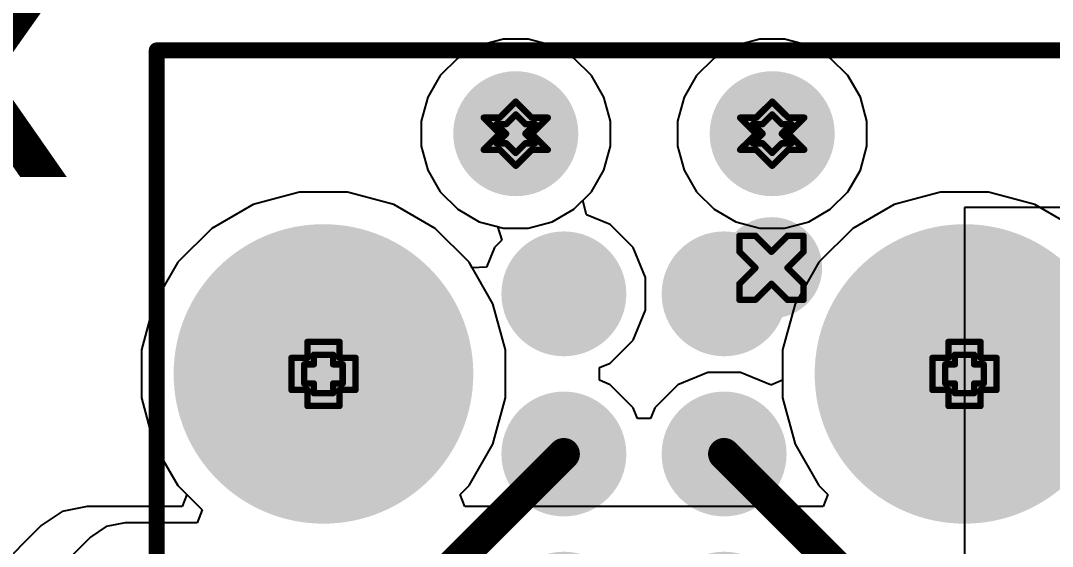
# Model space of a CAD drawing. Header units: inches. Extents: x 0 to 212, y 0 to 208.
# Drawn here: x 4.2327 to 4.5546, y 3.2526 to 3.4168 of the extents above; entities that cross this region are included whole.
import ezdxf

# ---------------------------------------------------------------- set-up
doc = ezdxf.new("R2010")
doc.units = ezdxf.units.IN
doc.header["$MEASUREMENT"] = 0
for name, color, linetype in [('Bottom Layer', 5, 'Continuous'), ('Bottom Solder', 6, 'Continuous'), ('Drill Drawing', 1, 'Continuous'), ('Pad Holes', 156, 'Continuous'), ('Top Layer', 1, 'Continuous'), ('Top Overlay', 2, 'Continuous'), ('Top Paste', 8, 'Continuous'), ('Top Solder', 216, 'Continuous'), ('Via Holes', 16, 'Continuous')]:
    doc.layers.add(name, color=color, linetype=linetype)
doc.styles.add('Arial Black_Bold', font='', dxfattribs={"height": 0.2})
doc.styles.get('Arial Black_Bold').set_extended_font_data('Arial Black', bold=True)

# ---------------------------------------------------------------- blocks, each defined once
blk = doc.blocks.new('TC2030_IDC__106')
at = {"layer": 'Bottom Solder'}
h = blk.add_hatch(color=6, dxfattribs=at)
edge = h.paths.add_edge_path()
edge.add_arc((-0.1, 0.1), 0.004, 0, 360)
h = blk.add_hatch(color=6, dxfattribs=at)
edge = h.paths.add_edge_path()
edge.add_arc((0.025, 0.1), 0.004, 0, 360)
h = blk.add_hatch(color=6, dxfattribs=at)
edge = h.paths.add_edge_path()
edge.add_arc((0.1, 0.04), 0.004, 0, 360)
h = blk.add_hatch(color=6, dxfattribs=at)
edge = h.paths.add_edge_path()
edge.add_arc((-0.1, 0), 0.004, 0, 360)
h = blk.add_hatch(color=6, dxfattribs=at)
edge = h.paths.add_edge_path()
edge.add_arc((0.1, -0.04), 0.004, 0, 360)
h = blk.add_hatch(color=6, dxfattribs=at)
edge = h.paths.add_edge_path()
edge.add_arc((-0.1, -0.1), 0.004, 0, 360)
h = blk.add_hatch(color=6, dxfattribs=at)
edge = h.paths.add_edge_path()
edge.add_arc((0.025, -0.1), 0.004, 0, 360)
at = {"layer": 'Pad Holes'}
h = blk.add_hatch(color=7, dxfattribs=at)
edge = h.paths.add_edge_path()
edge.add_arc((-0.1, 0.1), 0.04675, 0, 360)
h = blk.add_hatch(color=7, dxfattribs=at)
edge = h.paths.add_edge_path()
edge.add_arc((0.025, 0.1), 0.04675, 0, 360)
h = blk.add_hatch(color=7, dxfattribs=at)
edge = h.paths.add_edge_path()
edge.add_arc((0.1, 0.04), 0.01951, 0, 360)
h = blk.add_hatch(color=7, dxfattribs=at)
edge = h.paths.add_edge_path()
edge.add_arc((-0.1, 0), 0.01951, 0, 360)
h = blk.add_hatch(color=7, dxfattribs=at)
edge = h.paths.add_edge_path()
edge.add_arc((0.1, -0.04), 0.01951, 0, 360)
h = blk.add_hatch(color=7, dxfattribs=at)
edge = h.paths.add_edge_path()
edge.add_arc((-0.1, -0.1), 0.04675, 0, 360)
h = blk.add_hatch(color=7, dxfattribs=at)
edge = h.paths.add_edge_path()
edge.add_arc((0.025, -0.1), 0.04675, 0, 360)
at = {"layer": 'Top Layer'}
h = blk.add_hatch(color=1, dxfattribs=at)
edge = h.paths.add_edge_path()
edge.add_arc((-0.05, 0.025), 0.01549, 0, 360)
h = blk.add_hatch(color=1, dxfattribs=at)
edge = h.paths.add_edge_path()
edge.add_arc((0, 0.025), 0.01549, 0, 360)
h = blk.add_hatch(color=1, dxfattribs=at)
edge = h.paths.add_edge_path()
edge.add_arc((0.05, 0.025), 0.01549, 0, 360)
h = blk.add_hatch(color=1, dxfattribs=at)
edge = h.paths.add_edge_path()
edge.add_arc((-0.05, -0.025), 0.01549, 0, 360)
h = blk.add_hatch(color=1, dxfattribs=at)
edge = h.paths.add_edge_path()
edge.add_arc((-0.05, -0.025), 0.01549, 0, 360)
h = blk.add_hatch(color=1, dxfattribs=at)
edge = h.paths.add_edge_path()
edge.add_arc((0, -0.025), 0.01549, 0, 360)
h = blk.add_hatch(color=1, dxfattribs=at)
edge = h.paths.add_edge_path()
edge.add_arc((0.05, -0.025), 0.01549, 0, 360)
at = {"layer": 'Top Paste'}
h = blk.add_hatch(color=8, dxfattribs=at)
edge = h.paths.add_edge_path()
edge.add_arc((-0.05, 0.025), 0.01549, 0, 360)
h = blk.add_hatch(color=8, dxfattribs=at)
edge = h.paths.add_edge_path()
edge.add_arc((0, 0.025), 0.01549, 0, 360)
h = blk.add_hatch(color=8, dxfattribs=at)
edge = h.paths.add_edge_path()
edge.add_arc((0.05, 0.025), 0.01549, 0, 360)
h = blk.add_hatch(color=8, dxfattribs=at)
edge = h.paths.add_edge_path()
edge.add_arc((-0.05, -0.025), 0.01549, 0, 360)
h = blk.add_hatch(color=8, dxfattribs=at)
edge = h.paths.add_edge_path()
edge.add_arc((-0.05, -0.025), 0.01549, 0, 360)
h = blk.add_hatch(color=8, dxfattribs=at)
edge = h.paths.add_edge_path()
edge.add_arc((0, -0.025), 0.01549, 0, 360)
h = blk.add_hatch(color=8, dxfattribs=at)
edge = h.paths.add_edge_path()
edge.add_arc((0.05, -0.025), 0.01549, 0, 360)
at = {"layer": 'Top Solder'}
h = blk.add_hatch(color=216, dxfattribs=at)
edge = h.paths.add_edge_path()
edge.add_arc((-0.1, 0.1), 0.004, 0, 360)
h = blk.add_hatch(color=216, dxfattribs=at)
edge = h.paths.add_edge_path()
edge.add_arc((0.025, 0.1), 0.004, 0, 360)
h = blk.add_hatch(color=216, dxfattribs=at)
edge = h.paths.add_edge_path()
edge.add_arc((-0.05, 0.025), 0.01949, 0, 360)
h = blk.add_hatch(color=216, dxfattribs=at)
edge = h.paths.add_edge_path()
edge.add_arc((0, 0.025), 0.01949, 0, 360)
h = blk.add_hatch(color=216, dxfattribs=at)
edge = h.paths.add_edge_path()
edge.add_arc((0.05, 0.025), 0.01949, 0, 360)
h = blk.add_hatch(color=216, dxfattribs=at)
edge = h.paths.add_edge_path()
edge.add_arc((0.1, 0.04), 0.004, 0, 360)
h = blk.add_hatch(color=216, dxfattribs=at)
edge = h.paths.add_edge_path()
edge.add_arc((-0.1, 0), 0.004, 0, 360)
h = blk.add_hatch(color=216, dxfattribs=at)
edge = h.paths.add_edge_path()
edge.add_arc((-0.05, -0.025), 0.01949, 0, 360)
h = blk.add_hatch(color=216, dxfattribs=at)
edge = h.paths.add_edge_path()
edge.add_arc((-0.05, -0.025), 0.01949, 0, 360)
h = blk.add_hatch(color=216, dxfattribs=at)
edge = h.paths.add_edge_path()
edge.add_arc((0, -0.025), 0.01949, 0, 360)
h = blk.add_hatch(color=216, dxfattribs=at)
edge = h.paths.add_edge_path()
edge.add_arc((0.05, -0.025), 0.01949, 0, 360)
h = blk.add_hatch(color=216, dxfattribs=at)
edge = h.paths.add_edge_path()
edge.add_arc((0.1, -0.04), 0.004, 0, 360)
h = blk.add_hatch(color=216, dxfattribs=at)
edge = h.paths.add_edge_path()
edge.add_arc((-0.1, -0.1), 0.004, 0, 360)
h = blk.add_hatch(color=216, dxfattribs=at)
edge = h.paths.add_edge_path()
edge.add_arc((0.025, -0.1), 0.004, 0, 360)
at = {"layer": 'Top Overlay'}
for points in [[(-0.152, 0.152, 0.005, 0.005, 0), (0.126, 0.152, 0.005, 0.005, 0)], [(-0.152, 0.152, 0.005, 0.005, 0), (-0.152, -0.152, 0.005, 0.005, 0)], [(0.126, 0.152, 0.005, 0.005, 0), (0.126, -0.152, 0.005, 0.005, 0)], [(-0.05, -0.046, 0.005, 0.005, 0), (-0.055, -0.051, 0.005, 0.005, 0)], [(-0.05, -0.046, 0.005, 0.005, 0), (-0.045, -0.051, 0.005, 0.005, 0)], [(-0.055, -0.051, 0.005, 0.005, 0), (-0.045, -0.051, 0.005, 0.005, 0)], [(-0.152, -0.152, 0.005, 0.005, 0), (0.126, -0.152, 0.005, 0.005, 0)]]:
    blk.add_lwpolyline(points, format="xyseb", dxfattribs=at)
for points in [[(-0.15325, 0.152, 0.0025, 0.0025, 1), (-0.15075, 0.152, 0.0025, 0.0025, 1)], [(-0.15325, 0.152, 0.0025, 0.0025, 1), (-0.15075, 0.152, 0.0025, 0.0025, 1)], [(0.12475, 0.152, 0.0025, 0.0025, 1), (0.12725, 0.152, 0.0025, 0.0025, 1)], [(0.12475, 0.152, 0.0025, 0.0025, 1), (0.12725, 0.152, 0.0025, 0.0025, 1)], [(-0.05125, -0.046, 0.0025, 0.0025, 1), (-0.04875, -0.046, 0.0025, 0.0025, 1)], [(-0.05125, -0.046, 0.0025, 0.0025, 1), (-0.04875, -0.046, 0.0025, 0.0025, 1)], [(-0.05625, -0.051, 0.0025, 0.0025, 1), (-0.05375, -0.051, 0.0025, 0.0025, 1)], [(-0.05625, -0.051, 0.0025, 0.0025, 1), (-0.05375, -0.051, 0.0025, 0.0025, 1)], [(-0.04625, -0.051, 0.0025, 0.0025, 1), (-0.04375, -0.051, 0.0025, 0.0025, 1)], [(-0.04625, -0.051, 0.0025, 0.0025, 1), (-0.04375, -0.051, 0.0025, 0.0025, 1)], [(-0.15325, -0.152, 0.0025, 0.0025, 1), (-0.15075, -0.152, 0.0025, 0.0025, 1)], [(-0.15325, -0.152, 0.0025, 0.0025, 1), (-0.15075, -0.152, 0.0025, 0.0025, 1)], [(0.12475, -0.152, 0.0025, 0.0025, 1), (0.12725, -0.152, 0.0025, 0.0025, 1)], [(0.12475, -0.152, 0.0025, 0.0025, 1), (0.12725, -0.152, 0.0025, 0.0025, 1)]]:
    blk.add_lwpolyline(points, format="xyseb", close=True, dxfattribs=at)

msp = doc.modelspace()

# ---------------------------------------------------------------- hatches: boundary and pattern name
at = {"layer": 'Bottom Layer'}
h = msp.add_hatch(color=5, dxfattribs=at)
edge = h.paths.add_edge_path()
edge.add_arc((4.46691, 3.33962), 0.01181, 0, 360)
at = {"layer": 'Bottom Solder'}
h = msp.add_hatch(color=6, dxfattribs=at)
edge = h.paths.add_edge_path()
edge.add_arc((4.46691, 3.33962), 0.01581, 0, 360)
at = {"layer": 'Top Layer'}
h = msp.add_hatch(color=1, dxfattribs=at)
edge = h.paths.add_edge_path()
edge.add_arc((4.46691, 3.33962), 0.01181, 0, 360)
at = {"layer": 'Top Solder'}
h = msp.add_hatch(color=216, dxfattribs=at)
edge = h.paths.add_edge_path()
edge.add_arc((4.46691, 3.33962), 0.01581, 0, 360)
at = {"layer": 'Via Holes'}
h = msp.add_hatch(color=7, dxfattribs=at)
edge = h.paths.add_edge_path()
edge.add_arc((4.46691, 3.33962), 0.00591, 0, 360)

# ---------------------------------------------------------------- linework, layer by layer
at = {"layer": 'Bottom Layer'}
for p, q in [((4.37575, 3.40898), (4.36903, 3.40509)), ((4.38326, 3.41099), (4.37575, 3.40898)), ((4.39103, 3.41099), (4.38326, 3.41099)), ((4.39853, 3.40898), (4.39103, 3.41099)), ((4.40526, 3.40509), (4.39853, 3.40898)), ((4.45575, 3.40898), (4.44903, 3.40509)), ((4.46326, 3.41099), (4.45575, 3.40898)), ((4.47103, 3.41099), (4.46326, 3.41099)), ((4.47853, 3.40898), (4.47103, 3.41099)), ((4.48526, 3.40509), (4.47853, 3.40898)), ((4.36903, 3.40509), (4.36353, 3.3996)), ((4.41076, 3.3996), (4.40526, 3.40509)), ((4.44903, 3.40509), (4.44353, 3.3996)), ((4.49076, 3.3996), (4.48526, 3.40509)), ((4.36353, 3.3996), (4.35965, 3.39287)), ((4.41464, 3.39287), (4.41076, 3.3996)), ((4.44353, 3.3996), (4.43965, 3.39287)), ((4.49464, 3.39287), (4.49076, 3.3996)), ((4.35965, 3.39287), (4.35764, 3.38537)), ((4.41665, 3.38537), (4.41464, 3.39287)), ((4.43965, 3.39287), (4.43764, 3.38537)), ((4.49665, 3.38537), (4.49464, 3.39287)), ((4.35764, 3.38537), (4.35764, 3.3776)), ((4.41665, 3.3776), (4.41665, 3.38537)), ((4.43764, 3.38537), (4.43764, 3.3776)), ((4.49665, 3.3776), (4.49665, 3.38537)), ((4.35764, 3.3776), (4.35965, 3.37009)), ((4.41464, 3.37009), (4.41665, 3.3776)), ((4.43764, 3.3776), (4.43965, 3.37009)), ((4.49464, 3.37009), (4.49665, 3.3776)), ((4.35965, 3.37009), (4.36353, 3.36336)), ((4.41076, 3.36336), (4.41464, 3.37009)), ((4.43965, 3.37009), (4.44353, 3.36336)), ((4.49076, 3.36336), (4.49464, 3.37009)), ((4.31967, 3.36323), (4.30524, 3.35937)), ((4.33462, 3.36323), (4.31967, 3.36323)), ((4.34905, 3.35937), (4.33462, 3.36323)), ((4.36353, 3.36336), (4.36903, 3.35787)), ((4.40526, 3.35787), (4.41076, 3.36336)), ((4.44353, 3.36336), (4.44903, 3.35787)), ((4.48526, 3.35787), (4.49076, 3.36336)), ((4.51967, 3.36323), (4.50524, 3.35937)), ((4.53462, 3.36323), (4.51967, 3.36323)), ((4.54905, 3.35937), (4.53462, 3.36323)), ((4.30524, 3.35937), (4.2923, 3.35189)), ((4.36199, 3.35189), (4.34905, 3.35937)), ((4.36903, 3.35787), (4.37575, 3.35399)), ((4.39853, 3.35399), (4.40526, 3.35787)), ((4.44903, 3.35787), (4.45575, 3.35399)), ((4.47853, 3.35399), (4.48526, 3.35787)), ((4.50524, 3.35937), (4.4923, 3.35189)), ((4.52715, 3.35846), (4.52714, 3.08188)), ((4.955, 3.35846), (4.52715, 3.35846)), ((4.55062, 3.35846), (4.54905, 3.35937)), ((4.62028, 3.35846), (4.55062, 3.35846)), ((4.2923, 3.35189), (4.28173, 3.34133)), ((4.37256, 3.34133), (4.36199, 3.35189)), ((4.37575, 3.35399), (4.38326, 3.35197)), ((4.38326, 3.35197), (4.39103, 3.35197)), ((4.39103, 3.35197), (4.39853, 3.35399)), ((4.45575, 3.35399), (4.46326, 3.35197)), ((4.46326, 3.35197), (4.47103, 3.35197)), ((4.47103, 3.35197), (4.47853, 3.35399)), ((4.4923, 3.35189), (4.48173, 3.34133)), ((4.28173, 3.34133), (4.27426, 3.32839)), ((4.38003, 3.32839), (4.37256, 3.34133)), ((4.48173, 3.34133), (4.47426, 3.32839)), ((4.27426, 3.32839), (4.27039, 3.31395)), ((4.3839, 3.31395), (4.38003, 3.32839)), ((4.47426, 3.32839), (4.47039, 3.31395)), ((4.27039, 3.31395), (4.27039, 3.29901)), ((4.3839, 3.29901), (4.3839, 3.31395)), ((4.47039, 3.31395), (4.47039, 3.29901)), ((4.27039, 3.29901), (4.27426, 3.28458)), ((4.38003, 3.28458), (4.3839, 3.29901)), ((4.47039, 3.29901), (4.47426, 3.28458)), ((4.27426, 3.28458), (4.28173, 3.27164)), ((4.37256, 3.27164), (4.38003, 3.28458)), ((4.47426, 3.28458), (4.48173, 3.27164)), ((4.28173, 3.27164), (4.28455, 3.26882)), ((4.36974, 3.26882), (4.37256, 3.27164)), ((4.48173, 3.27164), (4.48455, 3.26882)), ((4.28455, 3.26882), (4.28302, 3.26512)), ((4.37127, 3.26512), (4.36974, 3.26882)), ((4.48455, 3.26882), (4.48302, 3.26512)), ((4.25344, 3.26512), (4.24563, 3.26357)), ((4.28302, 3.26512), (4.25344, 3.26512)), ((4.48302, 3.26512), (4.37127, 3.26512)), ((4.24563, 3.26357), (4.23902, 3.25915)), ((4.23902, 3.25915), (4.12026, 3.14039))]:
    msp.add_line(p, q, dxfattribs=at)
at = {"layer": 'Drill Drawing'}
for points in [[(4.38214, 3.38648, 0.002, 0.002, 0), (4.38714, 3.39148, 0.002, 0.002, 0)], [(4.38714, 3.39148, 0.002, 0.002, 0), (4.39214, 3.38648, 0.002, 0.002, 0)], [(4.46214, 3.38648, 0.002, 0.002, 0), (4.46714, 3.39148, 0.002, 0.002, 0)], [(4.46714, 3.39148, 0.002, 0.002, 0), (4.47214, 3.38648, 0.002, 0.002, 0)], [(4.37714, 3.38648, 0.002, 0.002, 0), (4.38214, 3.38148, 0.002, 0.002, 0)], [(4.37714, 3.38648, 0.002, 0.002, 0), (4.38214, 3.38648, 0.002, 0.002, 0)], [(4.38414, 3.38448, 0.002, 0.002, 0), (4.38714, 3.38748, 0.002, 0.002, 0)], [(4.38714, 3.38748, 0.002, 0.002, 0), (4.39014, 3.38448, 0.002, 0.002, 0)], [(4.39214, 3.38648, 0.002, 0.002, 0), (4.39714, 3.38648, 0.002, 0.002, 0)], [(4.39214, 3.38148, 0.002, 0.002, 0), (4.39714, 3.38648, 0.002, 0.002, 0)], [(4.45714, 3.38648, 0.002, 0.002, 0), (4.46214, 3.38148, 0.002, 0.002, 0)], [(4.45714, 3.38648, 0.002, 0.002, 0), (4.46214, 3.38648, 0.002, 0.002, 0)], [(4.46414, 3.38448, 0.002, 0.002, 0), (4.46714, 3.38748, 0.002, 0.002, 0)], [(4.46714, 3.38748, 0.002, 0.002, 0), (4.47014, 3.38448, 0.002, 0.002, 0)], [(4.47214, 3.38648, 0.002, 0.002, 0), (4.47714, 3.38648, 0.002, 0.002, 0)], [(4.47214, 3.38148, 0.002, 0.002, 0), (4.47714, 3.38648, 0.002, 0.002, 0)], [(4.38114, 3.38448, 0.002, 0.002, 0), (4.38414, 3.38148, 0.002, 0.002, 0)], [(4.38114, 3.38448, 0.002, 0.002, 0), (4.38414, 3.38448, 0.002, 0.002, 0)], [(4.39014, 3.38448, 0.002, 0.002, 0), (4.39314, 3.38448, 0.002, 0.002, 0)], [(4.39014, 3.38148, 0.002, 0.002, 0), (4.39314, 3.38448, 0.002, 0.002, 0)], [(4.46114, 3.38448, 0.002, 0.002, 0), (4.46414, 3.38148, 0.002, 0.002, 0)], [(4.46114, 3.38448, 0.002, 0.002, 0), (4.46414, 3.38448, 0.002, 0.002, 0)], [(4.47014, 3.38448, 0.002, 0.002, 0), (4.47314, 3.38448, 0.002, 0.002, 0)], [(4.47014, 3.38148, 0.002, 0.002, 0), (4.47314, 3.38448, 0.002, 0.002, 0)], [(4.37714, 3.37648, 0.002, 0.002, 0), (4.38214, 3.38148, 0.002, 0.002, 0)], [(4.38114, 3.37848, 0.002, 0.002, 0), (4.38414, 3.38148, 0.002, 0.002, 0)], [(4.39014, 3.38148, 0.002, 0.002, 0), (4.39314, 3.37848, 0.002, 0.002, 0)], [(4.39214, 3.38148, 0.002, 0.002, 0), (4.39714, 3.37648, 0.002, 0.002, 0)], [(4.45714, 3.37648, 0.002, 0.002, 0), (4.46214, 3.38148, 0.002, 0.002, 0)], [(4.46114, 3.37848, 0.002, 0.002, 0), (4.46414, 3.38148, 0.002, 0.002, 0)], [(4.47014, 3.38148, 0.002, 0.002, 0), (4.47314, 3.37848, 0.002, 0.002, 0)], [(4.47214, 3.38148, 0.002, 0.002, 0), (4.47714, 3.37648, 0.002, 0.002, 0)], [(4.37714, 3.37648, 0.002, 0.002, 0), (4.38214, 3.37648, 0.002, 0.002, 0)], [(4.38114, 3.37848, 0.002, 0.002, 0), (4.38414, 3.37848, 0.002, 0.002, 0)], [(4.38214, 3.37648, 0.002, 0.002, 0), (4.38714, 3.37148, 0.002, 0.002, 0)], [(4.38414, 3.37848, 0.002, 0.002, 0), (4.38714, 3.37548, 0.002, 0.002, 0)], [(4.38714, 3.37548, 0.002, 0.002, 0), (4.39014, 3.37848, 0.002, 0.002, 0)], [(4.38714, 3.37148, 0.002, 0.002, 0), (4.39214, 3.37648, 0.002, 0.002, 0)], [(4.39014, 3.37848, 0.002, 0.002, 0), (4.39314, 3.37848, 0.002, 0.002, 0)], [(4.39214, 3.37648, 0.002, 0.002, 0), (4.39714, 3.37648, 0.002, 0.002, 0)], [(4.45714, 3.37648, 0.002, 0.002, 0), (4.46214, 3.37648, 0.002, 0.002, 0)], [(4.46114, 3.37848, 0.002, 0.002, 0), (4.46414, 3.37848, 0.002, 0.002, 0)], [(4.46214, 3.37648, 0.002, 0.002, 0), (4.46714, 3.37148, 0.002, 0.002, 0)], [(4.46414, 3.37848, 0.002, 0.002, 0), (4.46714, 3.37548, 0.002, 0.002, 0)], [(4.46714, 3.37548, 0.002, 0.002, 0), (4.47014, 3.37848, 0.002, 0.002, 0)], [(4.46714, 3.37148, 0.002, 0.002, 0), (4.47214, 3.37648, 0.002, 0.002, 0)], [(4.47014, 3.37848, 0.002, 0.002, 0), (4.47314, 3.37848, 0.002, 0.002, 0)], [(4.47214, 3.37648, 0.002, 0.002, 0), (4.47714, 3.37648, 0.002, 0.002, 0)], [(4.45691, 3.34462, 0.002, 0.002, 0), (4.45691, 3.34962, 0.002, 0.002, 0)], [(4.45691, 3.34962, 0.002, 0.002, 0), (4.46191, 3.34962, 0.002, 0.002, 0)], [(4.46191, 3.34962, 0.002, 0.002, 0), (4.46691, 3.34462, 0.002, 0.002, 0)], [(4.46691, 3.34462, 0.002, 0.002, 0), (4.47191, 3.34962, 0.002, 0.002, 0)], [(4.47191, 3.34962, 0.002, 0.002, 0), (4.47691, 3.34962, 0.002, 0.002, 0)], [(4.47691, 3.34462, 0.002, 0.002, 0), (4.47691, 3.34962, 0.002, 0.002, 0)], [(4.45691, 3.34462, 0.002, 0.002, 0), (4.46191, 3.33962, 0.002, 0.002, 0)], [(4.47191, 3.33962, 0.002, 0.002, 0), (4.47691, 3.34462, 0.002, 0.002, 0)], [(4.45691, 3.33462, 0.002, 0.002, 0), (4.46191, 3.33962, 0.002, 0.002, 0)], [(4.47191, 3.33962, 0.002, 0.002, 0), (4.47691, 3.33462, 0.002, 0.002, 0)], [(4.45691, 3.32962, 0.002, 0.002, 0), (4.45691, 3.33462, 0.002, 0.002, 0)], [(4.46191, 3.32962, 0.002, 0.002, 0), (4.46691, 3.33462, 0.002, 0.002, 0)], [(4.46691, 3.33462, 0.002, 0.002, 0), (4.47191, 3.32962, 0.002, 0.002, 0)], [(4.47691, 3.32962, 0.002, 0.002, 0), (4.47691, 3.33462, 0.002, 0.002, 0)], [(4.45691, 3.32962, 0.002, 0.002, 0), (4.46191, 3.32962, 0.002, 0.002, 0)], [(4.47191, 3.32962, 0.002, 0.002, 0), (4.47691, 3.32962, 0.002, 0.002, 0)], [(4.32214, 3.31148, 0.002, 0.002, 0), (4.32214, 3.31648, 0.002, 0.002, 0)], [(4.32214, 3.31648, 0.002, 0.002, 0), (4.33214, 3.31648, 0.002, 0.002, 0)], [(4.33214, 3.31148, 0.002, 0.002, 0), (4.33214, 3.31648, 0.002, 0.002, 0)], [(4.52214, 3.31148, 0.002, 0.002, 0), (4.52214, 3.31648, 0.002, 0.002, 0)], [(4.52214, 3.31648, 0.002, 0.002, 0), (4.53214, 3.31648, 0.002, 0.002, 0)], [(4.53214, 3.31148, 0.002, 0.002, 0), (4.53214, 3.31648, 0.002, 0.002, 0)], [(4.31714, 3.30148, 0.002, 0.002, 0), (4.31714, 3.31148, 0.002, 0.002, 0)], [(4.31714, 3.31148, 0.002, 0.002, 0), (4.32214, 3.31148, 0.002, 0.002, 0)], [(4.32414, 3.30948, 0.002, 0.002, 0), (4.32414, 3.31248, 0.002, 0.002, 0)], [(4.32414, 3.31248, 0.002, 0.002, 0), (4.33014, 3.31248, 0.002, 0.002, 0)], [(4.33014, 3.30948, 0.002, 0.002, 0), (4.33014, 3.31248, 0.002, 0.002, 0)], [(4.33214, 3.31148, 0.002, 0.002, 0), (4.33714, 3.31148, 0.002, 0.002, 0)], [(4.33714, 3.30148, 0.002, 0.002, 0), (4.33714, 3.31148, 0.002, 0.002, 0)], [(4.51714, 3.30148, 0.002, 0.002, 0), (4.51714, 3.31148, 0.002, 0.002, 0)], [(4.51714, 3.31148, 0.002, 0.002, 0), (4.52214, 3.31148, 0.002, 0.002, 0)], [(4.52414, 3.30948, 0.002, 0.002, 0), (4.52414, 3.31248, 0.002, 0.002, 0)], [(4.52414, 3.31248, 0.002, 0.002, 0), (4.53014, 3.31248, 0.002, 0.002, 0)], [(4.53014, 3.30948, 0.002, 0.002, 0), (4.53014, 3.31248, 0.002, 0.002, 0)], [(4.53214, 3.31148, 0.002, 0.002, 0), (4.53714, 3.31148, 0.002, 0.002, 0)], [(4.53714, 3.30148, 0.002, 0.002, 0), (4.53714, 3.31148, 0.002, 0.002, 0)], [(4.32114, 3.30348, 0.002, 0.002, 0), (4.32114, 3.30948, 0.002, 0.002, 0)], [(4.32114, 3.30948, 0.002, 0.002, 0), (4.32414, 3.30948, 0.002, 0.002, 0)], [(4.33014, 3.30948, 0.002, 0.002, 0), (4.33314, 3.30948, 0.002, 0.002, 0)], [(4.33314, 3.30348, 0.002, 0.002, 0), (4.33314, 3.30948, 0.002, 0.002, 0)], [(4.52114, 3.30348, 0.002, 0.002, 0), (4.52114, 3.30948, 0.002, 0.002, 0)], [(4.52114, 3.30948, 0.002, 0.002, 0), (4.52414, 3.30948, 0.002, 0.002, 0)], [(4.53014, 3.30948, 0.002, 0.002, 0), (4.53314, 3.30948, 0.002, 0.002, 0)], [(4.53314, 3.30348, 0.002, 0.002, 0), (4.53314, 3.30948, 0.002, 0.002, 0)], [(4.32114, 3.30348, 0.002, 0.002, 0), (4.32414, 3.30348, 0.002, 0.002, 0)], [(4.32414, 3.30048, 0.002, 0.002, 0), (4.32414, 3.30348, 0.002, 0.002, 0)], [(4.33014, 3.30348, 0.002, 0.002, 0), (4.33314, 3.30348, 0.002, 0.002, 0)], [(4.33014, 3.30048, 0.002, 0.002, 0), (4.33014, 3.30348, 0.002, 0.002, 0)], [(4.52114, 3.30348, 0.002, 0.002, 0), (4.52414, 3.30348, 0.002, 0.002, 0)], [(4.52414, 3.30048, 0.002, 0.002, 0), (4.52414, 3.30348, 0.002, 0.002, 0)], [(4.53014, 3.30348, 0.002, 0.002, 0), (4.53314, 3.30348, 0.002, 0.002, 0)], [(4.53014, 3.30048, 0.002, 0.002, 0), (4.53014, 3.30348, 0.002, 0.002, 0)], [(4.31714, 3.30148, 0.002, 0.002, 0), (4.32214, 3.30148, 0.002, 0.002, 0)], [(4.32214, 3.29648, 0.002, 0.002, 0), (4.32214, 3.30148, 0.002, 0.002, 0)], [(4.32414, 3.30048, 0.002, 0.002, 0), (4.33014, 3.30048, 0.002, 0.002, 0)], [(4.33214, 3.30148, 0.002, 0.002, 0), (4.33714, 3.30148, 0.002, 0.002, 0)], [(4.33214, 3.29648, 0.002, 0.002, 0), (4.33214, 3.30148, 0.002, 0.002, 0)], [(4.51714, 3.30148, 0.002, 0.002, 0), (4.52214, 3.30148, 0.002, 0.002, 0)], [(4.52214, 3.29648, 0.002, 0.002, 0), (4.52214, 3.30148, 0.002, 0.002, 0)], [(4.52414, 3.30048, 0.002, 0.002, 0), (4.53014, 3.30048, 0.002, 0.002, 0)], [(4.53214, 3.30148, 0.002, 0.002, 0), (4.53714, 3.30148, 0.002, 0.002, 0)], [(4.53214, 3.29648, 0.002, 0.002, 0), (4.53214, 3.30148, 0.002, 0.002, 0)], [(4.32214, 3.29648, 0.002, 0.002, 0), (4.33214, 3.29648, 0.002, 0.002, 0)], [(4.52214, 3.29648, 0.002, 0.002, 0), (4.53214, 3.29648, 0.002, 0.002, 0)]]:
    msp.add_lwpolyline(points, format="xyseb", dxfattribs=at)
for points in [[(4.38664, 3.39148, 0.001, 0.001, 1), (4.38764, 3.39148, 0.001, 0.001, 1)], [(4.38664, 3.39148, 0.001, 0.001, 1), (4.38764, 3.39148, 0.001, 0.001, 1)], [(4.46664, 3.39148, 0.001, 0.001, 1), (4.46764, 3.39148, 0.001, 0.001, 1)], [(4.46664, 3.39148, 0.001, 0.001, 1), (4.46764, 3.39148, 0.001, 0.001, 1)], [(4.37664, 3.38648, 0.001, 0.001, 1), (4.37764, 3.38648, 0.001, 0.001, 1)], [(4.37664, 3.38648, 0.001, 0.001, 1), (4.37764, 3.38648, 0.001, 0.001, 1)], [(4.38164, 3.38648, 0.001, 0.001, 1), (4.38264, 3.38648, 0.001, 0.001, 1)], [(4.38164, 3.38648, 0.001, 0.001, 1), (4.38264, 3.38648, 0.001, 0.001, 1)], [(4.38664, 3.38748, 0.001, 0.001, 1), (4.38764, 3.38748, 0.001, 0.001, 1)], [(4.38664, 3.38748, 0.001, 0.001, 1), (4.38764, 3.38748, 0.001, 0.001, 1)], [(4.39164, 3.38648, 0.001, 0.001, 1), (4.39264, 3.38648, 0.001, 0.001, 1)], [(4.39164, 3.38648, 0.001, 0.001, 1), (4.39264, 3.38648, 0.001, 0.001, 1)], [(4.39664, 3.38648, 0.001, 0.001, 1), (4.39764, 3.38648, 0.001, 0.001, 1)], [(4.39664, 3.38648, 0.001, 0.001, 1), (4.39764, 3.38648, 0.001, 0.001, 1)], [(4.45664, 3.38648, 0.001, 0.001, 1), (4.45764, 3.38648, 0.001, 0.001, 1)], [(4.45664, 3.38648, 0.001, 0.001, 1), (4.45764, 3.38648, 0.001, 0.001, 1)], [(4.46164, 3.38648, 0.001, 0.001, 1), (4.46264, 3.38648, 0.001, 0.001, 1)], [(4.46164, 3.38648, 0.001, 0.001, 1), (4.46264, 3.38648, 0.001, 0.001, 1)], [(4.46664, 3.38748, 0.001, 0.001, 1), (4.46764, 3.38748, 0.001, 0.001, 1)], [(4.46664, 3.38748, 0.001, 0.001, 1), (4.46764, 3.38748, 0.001, 0.001, 1)], [(4.47164, 3.38648, 0.001, 0.001, 1), (4.47264, 3.38648, 0.001, 0.001, 1)], [(4.47164, 3.38648, 0.001, 0.001, 1), (4.47264, 3.38648, 0.001, 0.001, 1)], [(4.47664, 3.38648, 0.001, 0.001, 1), (4.47764, 3.38648, 0.001, 0.001, 1)], [(4.47664, 3.38648, 0.001, 0.001, 1), (4.47764, 3.38648, 0.001, 0.001, 1)], [(4.38064, 3.38448, 0.001, 0.001, 1), (4.38164, 3.38448, 0.001, 0.001, 1)], [(4.38064, 3.38448, 0.001, 0.001, 1), (4.38164, 3.38448, 0.001, 0.001, 1)], [(4.38364, 3.38448, 0.001, 0.001, 1), (4.38464, 3.38448, 0.001, 0.001, 1)], [(4.38364, 3.38448, 0.001, 0.001, 1), (4.38464, 3.38448, 0.001, 0.001, 1)], [(4.38964, 3.38448, 0.001, 0.001, 1), (4.39064, 3.38448, 0.001, 0.001, 1)], [(4.38964, 3.38448, 0.001, 0.001, 1), (4.39064, 3.38448, 0.001, 0.001, 1)], [(4.39264, 3.38448, 0.001, 0.001, 1), (4.39364, 3.38448, 0.001, 0.001, 1)], [(4.39264, 3.38448, 0.001, 0.001, 1), (4.39364, 3.38448, 0.001, 0.001, 1)], [(4.46064, 3.38448, 0.001, 0.001, 1), (4.46164, 3.38448, 0.001, 0.001, 1)], [(4.46064, 3.38448, 0.001, 0.001, 1), (4.46164, 3.38448, 0.001, 0.001, 1)], [(4.46364, 3.38448, 0.001, 0.001, 1), (4.46464, 3.38448, 0.001, 0.001, 1)], [(4.46364, 3.38448, 0.001, 0.001, 1), (4.46464, 3.38448, 0.001, 0.001, 1)], [(4.46964, 3.38448, 0.001, 0.001, 1), (4.47064, 3.38448, 0.001, 0.001, 1)], [(4.46964, 3.38448, 0.001, 0.001, 1), (4.47064, 3.38448, 0.001, 0.001, 1)], [(4.47264, 3.38448, 0.001, 0.001, 1), (4.47364, 3.38448, 0.001, 0.001, 1)], [(4.47264, 3.38448, 0.001, 0.001, 1), (4.47364, 3.38448, 0.001, 0.001, 1)], [(4.38164, 3.38148, 0.001, 0.001, 1), (4.38264, 3.38148, 0.001, 0.001, 1)], [(4.38164, 3.38148, 0.001, 0.001, 1), (4.38264, 3.38148, 0.001, 0.001, 1)], [(4.38364, 3.38148, 0.001, 0.001, 1), (4.38464, 3.38148, 0.001, 0.001, 1)], [(4.38364, 3.38148, 0.001, 0.001, 1), (4.38464, 3.38148, 0.001, 0.001, 1)], [(4.38964, 3.38148, 0.001, 0.001, 1), (4.39064, 3.38148, 0.001, 0.001, 1)], [(4.38964, 3.38148, 0.001, 0.001, 1), (4.39064, 3.38148, 0.001, 0.001, 1)], [(4.39164, 3.38148, 0.001, 0.001, 1), (4.39264, 3.38148, 0.001, 0.001, 1)], [(4.39164, 3.38148, 0.001, 0.001, 1), (4.39264, 3.38148, 0.001, 0.001, 1)], [(4.46164, 3.38148, 0.001, 0.001, 1), (4.46264, 3.38148, 0.001, 0.001, 1)], [(4.46164, 3.38148, 0.001, 0.001, 1), (4.46264, 3.38148, 0.001, 0.001, 1)], [(4.46364, 3.38148, 0.001, 0.001, 1), (4.46464, 3.38148, 0.001, 0.001, 1)], [(4.46364, 3.38148, 0.001, 0.001, 1), (4.46464, 3.38148, 0.001, 0.001, 1)], [(4.46964, 3.38148, 0.001, 0.001, 1), (4.47064, 3.38148, 0.001, 0.001, 1)], [(4.46964, 3.38148, 0.001, 0.001, 1), (4.47064, 3.38148, 0.001, 0.001, 1)], [(4.47164, 3.38148, 0.001, 0.001, 1), (4.47264, 3.38148, 0.001, 0.001, 1)], [(4.47164, 3.38148, 0.001, 0.001, 1), (4.47264, 3.38148, 0.001, 0.001, 1)], [(4.37664, 3.37648, 0.001, 0.001, 1), (4.37764, 3.37648, 0.001, 0.001, 1)], [(4.37664, 3.37648, 0.001, 0.001, 1), (4.37764, 3.37648, 0.001, 0.001, 1)], [(4.38064, 3.37848, 0.001, 0.001, 1), (4.38164, 3.37848, 0.001, 0.001, 1)], [(4.38064, 3.37848, 0.001, 0.001, 1), (4.38164, 3.37848, 0.001, 0.001, 1)], [(4.38164, 3.37648, 0.001, 0.001, 1), (4.38264, 3.37648, 0.001, 0.001, 1)], [(4.38164, 3.37648, 0.001, 0.001, 1), (4.38264, 3.37648, 0.001, 0.001, 1)], [(4.38364, 3.37848, 0.001, 0.001, 1), (4.38464, 3.37848, 0.001, 0.001, 1)], [(4.38364, 3.37848, 0.001, 0.001, 1), (4.38464, 3.37848, 0.001, 0.001, 1)], [(4.38964, 3.37848, 0.001, 0.001, 1), (4.39064, 3.37848, 0.001, 0.001, 1)], [(4.38964, 3.37848, 0.001, 0.001, 1), (4.39064, 3.37848, 0.001, 0.001, 1)], [(4.39164, 3.37648, 0.001, 0.001, 1), (4.39264, 3.37648, 0.001, 0.001, 1)], [(4.39164, 3.37648, 0.001, 0.001, 1), (4.39264, 3.37648, 0.001, 0.001, 1)], [(4.39264, 3.37848, 0.001, 0.001, 1), (4.39364, 3.37848, 0.001, 0.001, 1)], [(4.39264, 3.37848, 0.001, 0.001, 1), (4.39364, 3.37848, 0.001, 0.001, 1)], [(4.39664, 3.37648, 0.001, 0.001, 1), (4.39764, 3.37648, 0.001, 0.001, 1)], [(4.39664, 3.37648, 0.001, 0.001, 1), (4.39764, 3.37648, 0.001, 0.001, 1)], [(4.45664, 3.37648, 0.001, 0.001, 1), (4.45764, 3.37648, 0.001, 0.001, 1)], [(4.45664, 3.37648, 0.001, 0.001, 1), (4.45764, 3.37648, 0.001, 0.001, 1)], [(4.46064, 3.37848, 0.001, 0.001, 1), (4.46164, 3.37848, 0.001, 0.001, 1)], [(4.46064, 3.37848, 0.001, 0.001, 1), (4.46164, 3.37848, 0.001, 0.001, 1)], [(4.46164, 3.37648, 0.001, 0.001, 1), (4.46264, 3.37648, 0.001, 0.001, 1)], [(4.46164, 3.37648, 0.001, 0.001, 1), (4.46264, 3.37648, 0.001, 0.001, 1)], [(4.46364, 3.37848, 0.001, 0.001, 1), (4.46464, 3.37848, 0.001, 0.001, 1)], [(4.46364, 3.37848, 0.001, 0.001, 1), (4.46464, 3.37848, 0.001, 0.001, 1)], [(4.46964, 3.37848, 0.001, 0.001, 1), (4.47064, 3.37848, 0.001, 0.001, 1)], [(4.46964, 3.37848, 0.001, 0.001, 1), (4.47064, 3.37848, 0.001, 0.001, 1)], [(4.47164, 3.37648, 0.001, 0.001, 1), (4.47264, 3.37648, 0.001, 0.001, 1)], [(4.47164, 3.37648, 0.001, 0.001, 1), (4.47264, 3.37648, 0.001, 0.001, 1)], [(4.47264, 3.37848, 0.001, 0.001, 1), (4.47364, 3.37848, 0.001, 0.001, 1)], [(4.47264, 3.37848, 0.001, 0.001, 1), (4.47364, 3.37848, 0.001, 0.001, 1)], [(4.47664, 3.37648, 0.001, 0.001, 1), (4.47764, 3.37648, 0.001, 0.001, 1)], [(4.47664, 3.37648, 0.001, 0.001, 1), (4.47764, 3.37648, 0.001, 0.001, 1)], [(4.38664, 3.37548, 0.001, 0.001, 1), (4.38764, 3.37548, 0.001, 0.001, 1)], [(4.38664, 3.37548, 0.001, 0.001, 1), (4.38764, 3.37548, 0.001, 0.001, 1)], [(4.46664, 3.37548, 0.001, 0.001, 1), (4.46764, 3.37548, 0.001, 0.001, 1)], [(4.46664, 3.37548, 0.001, 0.001, 1), (4.46764, 3.37548, 0.001, 0.001, 1)], [(4.38664, 3.37148, 0.001, 0.001, 1), (4.38764, 3.37148, 0.001, 0.001, 1)], [(4.38664, 3.37148, 0.001, 0.001, 1), (4.38764, 3.37148, 0.001, 0.001, 1)], [(4.46664, 3.37148, 0.001, 0.001, 1), (4.46764, 3.37148, 0.001, 0.001, 1)], [(4.46664, 3.37148, 0.001, 0.001, 1), (4.46764, 3.37148, 0.001, 0.001, 1)], [(4.45641, 3.34962, 0.001, 0.001, 1), (4.45741, 3.34962, 0.001, 0.001, 1)], [(4.45641, 3.34962, 0.001, 0.001, 1), (4.45741, 3.34962, 0.001, 0.001, 1)], [(4.46141, 3.34962, 0.001, 0.001, 1), (4.46241, 3.34962, 0.001, 0.001, 1)], [(4.46141, 3.34962, 0.001, 0.001, 1), (4.46241, 3.34962, 0.001, 0.001, 1)], [(4.47141, 3.34962, 0.001, 0.001, 1), (4.47241, 3.34962, 0.001, 0.001, 1)], [(4.47141, 3.34962, 0.001, 0.001, 1), (4.47241, 3.34962, 0.001, 0.001, 1)], [(4.47641, 3.34962, 0.001, 0.001, 1), (4.47741, 3.34962, 0.001, 0.001, 1)], [(4.47641, 3.34962, 0.001, 0.001, 1), (4.47741, 3.34962, 0.001, 0.001, 1)], [(4.45641, 3.34462, 0.001, 0.001, 1), (4.45741, 3.34462, 0.001, 0.001, 1)], [(4.45641, 3.34462, 0.001, 0.001, 1), (4.45741, 3.34462, 0.001, 0.001, 1)], [(4.46641, 3.34462, 0.001, 0.001, 1), (4.46741, 3.34462, 0.001, 0.001, 1)], [(4.46641, 3.34462, 0.001, 0.001, 1), (4.46741, 3.34462, 0.001, 0.001, 1)], [(4.47641, 3.34462, 0.001, 0.001, 1), (4.47741, 3.34462, 0.001, 0.001, 1)], [(4.47641, 3.34462, 0.001, 0.001, 1), (4.47741, 3.34462, 0.001, 0.001, 1)], [(4.46141, 3.33962, 0.001, 0.001, 1), (4.46241, 3.33962, 0.001, 0.001, 1)], [(4.46141, 3.33962, 0.001, 0.001, 1), (4.46241, 3.33962, 0.001, 0.001, 1)], [(4.47141, 3.33962, 0.001, 0.001, 1), (4.47241, 3.33962, 0.001, 0.001, 1)], [(4.47141, 3.33962, 0.001, 0.001, 1), (4.47241, 3.33962, 0.001, 0.001, 1)], [(4.45641, 3.33462, 0.001, 0.001, 1), (4.45741, 3.33462, 0.001, 0.001, 1)], [(4.45641, 3.33462, 0.001, 0.001, 1), (4.45741, 3.33462, 0.001, 0.001, 1)], [(4.46641, 3.33462, 0.001, 0.001, 1), (4.46741, 3.33462, 0.001, 0.001, 1)], [(4.46641, 3.33462, 0.001, 0.001, 1), (4.46741, 3.33462, 0.001, 0.001, 1)], [(4.47641, 3.33462, 0.001, 0.001, 1), (4.47741, 3.33462, 0.001, 0.001, 1)], [(4.47641, 3.33462, 0.001, 0.001, 1), (4.47741, 3.33462, 0.001, 0.001, 1)], [(4.45641, 3.32962, 0.001, 0.001, 1), (4.45741, 3.32962, 0.001, 0.001, 1)], [(4.45641, 3.32962, 0.001, 0.001, 1), (4.45741, 3.32962, 0.001, 0.001, 1)], [(4.46141, 3.32962, 0.001, 0.001, 1), (4.46241, 3.32962, 0.001, 0.001, 1)], [(4.46141, 3.32962, 0.001, 0.001, 1), (4.46241, 3.32962, 0.001, 0.001, 1)], [(4.47141, 3.32962, 0.001, 0.001, 1), (4.47241, 3.32962, 0.001, 0.001, 1)], [(4.47141, 3.32962, 0.001, 0.001, 1), (4.47241, 3.32962, 0.001, 0.001, 1)], [(4.47641, 3.32962, 0.001, 0.001, 1), (4.47741, 3.32962, 0.001, 0.001, 1)], [(4.47641, 3.32962, 0.001, 0.001, 1), (4.47741, 3.32962, 0.001, 0.001, 1)], [(4.32164, 3.31648, 0.001, 0.001, 1), (4.32264, 3.31648, 0.001, 0.001, 1)], [(4.32164, 3.31648, 0.001, 0.001, 1), (4.32264, 3.31648, 0.001, 0.001, 1)], [(4.33164, 3.31648, 0.001, 0.001, 1), (4.33264, 3.31648, 0.001, 0.001, 1)], [(4.33164, 3.31648, 0.001, 0.001, 1), (4.33264, 3.31648, 0.001, 0.001, 1)], [(4.52164, 3.31648, 0.001, 0.001, 1), (4.52264, 3.31648, 0.001, 0.001, 1)], [(4.52164, 3.31648, 0.001, 0.001, 1), (4.52264, 3.31648, 0.001, 0.001, 1)], [(4.53164, 3.31648, 0.001, 0.001, 1), (4.53264, 3.31648, 0.001, 0.001, 1)], [(4.53164, 3.31648, 0.001, 0.001, 1), (4.53264, 3.31648, 0.001, 0.001, 1)], [(4.31664, 3.31148, 0.001, 0.001, 1), (4.31764, 3.31148, 0.001, 0.001, 1)], [(4.31664, 3.31148, 0.001, 0.001, 1), (4.31764, 3.31148, 0.001, 0.001, 1)], [(4.32164, 3.31148, 0.001, 0.001, 1), (4.32264, 3.31148, 0.001, 0.001, 1)], [(4.32164, 3.31148, 0.001, 0.001, 1), (4.32264, 3.31148, 0.001, 0.001, 1)], [(4.32364, 3.31248, 0.001, 0.001, 1), (4.32464, 3.31248, 0.001, 0.001, 1)], [(4.32364, 3.31248, 0.001, 0.001, 1), (4.32464, 3.31248, 0.001, 0.001, 1)], [(4.32964, 3.31248, 0.001, 0.001, 1), (4.33064, 3.31248, 0.001, 0.001, 1)], [(4.32964, 3.31248, 0.001, 0.001, 1), (4.33064, 3.31248, 0.001, 0.001, 1)], [(4.33164, 3.31148, 0.001, 0.001, 1), (4.33264, 3.31148, 0.001, 0.001, 1)], [(4.33164, 3.31148, 0.001, 0.001, 1), (4.33264, 3.31148, 0.001, 0.001, 1)], [(4.33664, 3.31148, 0.001, 0.001, 1), (4.33764, 3.31148, 0.001, 0.001, 1)], [(4.33664, 3.31148, 0.001, 0.001, 1), (4.33764, 3.31148, 0.001, 0.001, 1)], [(4.51664, 3.31148, 0.001, 0.001, 1), (4.51764, 3.31148, 0.001, 0.001, 1)], [(4.51664, 3.31148, 0.001, 0.001, 1), (4.51764, 3.31148, 0.001, 0.001, 1)], [(4.52164, 3.31148, 0.001, 0.001, 1), (4.52264, 3.31148, 0.001, 0.001, 1)], [(4.52164, 3.31148, 0.001, 0.001, 1), (4.52264, 3.31148, 0.001, 0.001, 1)], [(4.52364, 3.31248, 0.001, 0.001, 1), (4.52464, 3.31248, 0.001, 0.001, 1)], [(4.52364, 3.31248, 0.001, 0.001, 1), (4.52464, 3.31248, 0.001, 0.001, 1)], [(4.52964, 3.31248, 0.001, 0.001, 1), (4.53064, 3.31248, 0.001, 0.001, 1)], [(4.52964, 3.31248, 0.001, 0.001, 1), (4.53064, 3.31248, 0.001, 0.001, 1)], [(4.53164, 3.31148, 0.001, 0.001, 1), (4.53264, 3.31148, 0.001, 0.001, 1)], [(4.53164, 3.31148, 0.001, 0.001, 1), (4.53264, 3.31148, 0.001, 0.001, 1)], [(4.53664, 3.31148, 0.001, 0.001, 1), (4.53764, 3.31148, 0.001, 0.001, 1)], [(4.53664, 3.31148, 0.001, 0.001, 1), (4.53764, 3.31148, 0.001, 0.001, 1)], [(4.32064, 3.30948, 0.001, 0.001, 1), (4.32164, 3.30948, 0.001, 0.001, 1)], [(4.32064, 3.30948, 0.001, 0.001, 1), (4.32164, 3.30948, 0.001, 0.001, 1)], [(4.32364, 3.30948, 0.001, 0.001, 1), (4.32464, 3.30948, 0.001, 0.001, 1)], [(4.32364, 3.30948, 0.001, 0.001, 1), (4.32464, 3.30948, 0.001, 0.001, 1)], [(4.32964, 3.30948, 0.001, 0.001, 1), (4.33064, 3.30948, 0.001, 0.001, 1)], [(4.32964, 3.30948, 0.001, 0.001, 1), (4.33064, 3.30948, 0.001, 0.001, 1)], [(4.33264, 3.30948, 0.001, 0.001, 1), (4.33364, 3.30948, 0.001, 0.001, 1)], [(4.33264, 3.30948, 0.001, 0.001, 1), (4.33364, 3.30948, 0.001, 0.001, 1)], [(4.52064, 3.30948, 0.001, 0.001, 1), (4.52164, 3.30948, 0.001, 0.001, 1)], [(4.52064, 3.30948, 0.001, 0.001, 1), (4.52164, 3.30948, 0.001, 0.001, 1)], [(4.52364, 3.30948, 0.001, 0.001, 1), (4.52464, 3.30948, 0.001, 0.001, 1)], [(4.52364, 3.30948, 0.001, 0.001, 1), (4.52464, 3.30948, 0.001, 0.001, 1)], [(4.52964, 3.30948, 0.001, 0.001, 1), (4.53064, 3.30948, 0.001, 0.001, 1)], [(4.52964, 3.30948, 0.001, 0.001, 1), (4.53064, 3.30948, 0.001, 0.001, 1)], [(4.53264, 3.30948, 0.001, 0.001, 1), (4.53364, 3.30948, 0.001, 0.001, 1)], [(4.53264, 3.30948, 0.001, 0.001, 1), (4.53364, 3.30948, 0.001, 0.001, 1)], [(4.32064, 3.30348, 0.001, 0.001, 1), (4.32164, 3.30348, 0.001, 0.001, 1)], [(4.32064, 3.30348, 0.001, 0.001, 1), (4.32164, 3.30348, 0.001, 0.001, 1)], [(4.32364, 3.30348, 0.001, 0.001, 1), (4.32464, 3.30348, 0.001, 0.001, 1)], [(4.32364, 3.30348, 0.001, 0.001, 1), (4.32464, 3.30348, 0.001, 0.001, 1)], [(4.32964, 3.30348, 0.001, 0.001, 1), (4.33064, 3.30348, 0.001, 0.001, 1)], [(4.32964, 3.30348, 0.001, 0.001, 1), (4.33064, 3.30348, 0.001, 0.001, 1)], [(4.33264, 3.30348, 0.001, 0.001, 1), (4.33364, 3.30348, 0.001, 0.001, 1)], [(4.33264, 3.30348, 0.001, 0.001, 1), (4.33364, 3.30348, 0.001, 0.001, 1)], [(4.52064, 3.30348, 0.001, 0.001, 1), (4.52164, 3.30348, 0.001, 0.001, 1)], [(4.52064, 3.30348, 0.001, 0.001, 1), (4.52164, 3.30348, 0.001, 0.001, 1)], [(4.52364, 3.30348, 0.001, 0.001, 1), (4.52464, 3.30348, 0.001, 0.001, 1)], [(4.52364, 3.30348, 0.001, 0.001, 1), (4.52464, 3.30348, 0.001, 0.001, 1)], [(4.52964, 3.30348, 0.001, 0.001, 1), (4.53064, 3.30348, 0.001, 0.001, 1)], [(4.52964, 3.30348, 0.001, 0.001, 1), (4.53064, 3.30348, 0.001, 0.001, 1)], [(4.53264, 3.30348, 0.001, 0.001, 1), (4.53364, 3.30348, 0.001, 0.001, 1)], [(4.53264, 3.30348, 0.001, 0.001, 1), (4.53364, 3.30348, 0.001, 0.001, 1)], [(4.31664, 3.30148, 0.001, 0.001, 1), (4.31764, 3.30148, 0.001, 0.001, 1)], [(4.31664, 3.30148, 0.001, 0.001, 1), (4.31764, 3.30148, 0.001, 0.001, 1)], [(4.32164, 3.30148, 0.001, 0.001, 1), (4.32264, 3.30148, 0.001, 0.001, 1)], [(4.32164, 3.30148, 0.001, 0.001, 1), (4.32264, 3.30148, 0.001, 0.001, 1)], [(4.32364, 3.30048, 0.001, 0.001, 1), (4.32464, 3.30048, 0.001, 0.001, 1)], [(4.32364, 3.30048, 0.001, 0.001, 1), (4.32464, 3.30048, 0.001, 0.001, 1)], [(4.32964, 3.30048, 0.001, 0.001, 1), (4.33064, 3.30048, 0.001, 0.001, 1)], [(4.32964, 3.30048, 0.001, 0.001, 1), (4.33064, 3.30048, 0.001, 0.001, 1)], [(4.33164, 3.30148, 0.001, 0.001, 1), (4.33264, 3.30148, 0.001, 0.001, 1)], [(4.33164, 3.30148, 0.001, 0.001, 1), (4.33264, 3.30148, 0.001, 0.001, 1)], [(4.33664, 3.30148, 0.001, 0.001, 1), (4.33764, 3.30148, 0.001, 0.001, 1)], [(4.33664, 3.30148, 0.001, 0.001, 1), (4.33764, 3.30148, 0.001, 0.001, 1)], [(4.51664, 3.30148, 0.001, 0.001, 1), (4.51764, 3.30148, 0.001, 0.001, 1)], [(4.51664, 3.30148, 0.001, 0.001, 1), (4.51764, 3.30148, 0.001, 0.001, 1)], [(4.52164, 3.30148, 0.001, 0.001, 1), (4.52264, 3.30148, 0.001, 0.001, 1)], [(4.52164, 3.30148, 0.001, 0.001, 1), (4.52264, 3.30148, 0.001, 0.001, 1)], [(4.52364, 3.30048, 0.001, 0.001, 1), (4.52464, 3.30048, 0.001, 0.001, 1)], [(4.52364, 3.30048, 0.001, 0.001, 1), (4.52464, 3.30048, 0.001, 0.001, 1)], [(4.52964, 3.30048, 0.001, 0.001, 1), (4.53064, 3.30048, 0.001, 0.001, 1)], [(4.52964, 3.30048, 0.001, 0.001, 1), (4.53064, 3.30048, 0.001, 0.001, 1)], [(4.53164, 3.30148, 0.001, 0.001, 1), (4.53264, 3.30148, 0.001, 0.001, 1)], [(4.53164, 3.30148, 0.001, 0.001, 1), (4.53264, 3.30148, 0.001, 0.001, 1)], [(4.53664, 3.30148, 0.001, 0.001, 1), (4.53764, 3.30148, 0.001, 0.001, 1)], [(4.53664, 3.30148, 0.001, 0.001, 1), (4.53764, 3.30148, 0.001, 0.001, 1)], [(4.32164, 3.29648, 0.001, 0.001, 1), (4.32264, 3.29648, 0.001, 0.001, 1)], [(4.32164, 3.29648, 0.001, 0.001, 1), (4.32264, 3.29648, 0.001, 0.001, 1)], [(4.33164, 3.29648, 0.001, 0.001, 1), (4.33264, 3.29648, 0.001, 0.001, 1)], [(4.33164, 3.29648, 0.001, 0.001, 1), (4.33264, 3.29648, 0.001, 0.001, 1)], [(4.52164, 3.29648, 0.001, 0.001, 1), (4.52264, 3.29648, 0.001, 0.001, 1)], [(4.52164, 3.29648, 0.001, 0.001, 1), (4.52264, 3.29648, 0.001, 0.001, 1)], [(4.53164, 3.29648, 0.001, 0.001, 1), (4.53264, 3.29648, 0.001, 0.001, 1)], [(4.53164, 3.29648, 0.001, 0.001, 1), (4.53264, 3.29648, 0.001, 0.001, 1)]]:
    msp.add_lwpolyline(points, format="xyseb", close=True, dxfattribs=at)
at = {"layer": 'Top Layer'}
for p, q in [((4.37575, 3.40898), (4.36903, 3.40509)), ((4.38326, 3.41099), (4.37575, 3.40898)), ((4.39103, 3.41099), (4.38326, 3.41099)), ((4.39853, 3.40898), (4.39103, 3.41099)), ((4.40526, 3.40509), (4.39853, 3.40898)), ((4.45575, 3.40898), (4.44903, 3.40509)), ((4.46326, 3.41099), (4.45575, 3.40898)), ((4.47103, 3.41099), (4.46326, 3.41099)), ((4.47853, 3.40898), (4.47103, 3.41099)), ((4.48526, 3.40509), (4.47853, 3.40898)), ((4.36903, 3.40509), (4.36353, 3.3996)), ((4.41076, 3.3996), (4.40526, 3.40509)), ((4.44903, 3.40509), (4.44353, 3.3996)), ((4.49076, 3.3996), (4.48526, 3.40509)), ((4.36353, 3.3996), (4.35965, 3.39287)), ((4.41464, 3.39287), (4.41076, 3.3996)), ((4.44353, 3.3996), (4.43965, 3.39287)), ((4.49464, 3.39287), (4.49076, 3.3996)), ((4.35965, 3.39287), (4.35764, 3.38537)), ((4.41665, 3.38537), (4.41464, 3.39287)), ((4.43965, 3.39287), (4.43764, 3.38537)), ((4.49665, 3.38537), (4.49464, 3.39287)), ((4.35764, 3.38537), (4.35764, 3.3776)), ((4.41665, 3.3776), (4.41665, 3.38537)), ((4.43764, 3.38537), (4.43764, 3.3776)), ((4.49665, 3.3776), (4.49665, 3.38537)), ((4.35764, 3.3776), (4.35965, 3.37009)), ((4.41464, 3.37009), (4.41665, 3.3776)), ((4.43764, 3.3776), (4.43965, 3.37009)), ((4.49464, 3.37009), (4.49665, 3.3776)), ((4.35965, 3.37009), (4.36353, 3.36336)), ((4.41076, 3.36336), (4.41464, 3.37009)), ((4.43965, 3.37009), (4.44353, 3.36336)), ((4.49076, 3.36336), (4.49464, 3.37009)), ((4.31967, 3.36323), (4.30524, 3.35937)), ((4.33462, 3.36323), (4.31967, 3.36323)), ((4.34905, 3.35937), (4.33462, 3.36323)), ((4.36353, 3.36336), (4.36903, 3.35787)), ((4.40806, 3.36067), (4.41076, 3.36336)), ((4.4092, 3.35615), (4.40806, 3.36067)), ((4.44353, 3.36336), (4.44903, 3.35787)), ((4.48526, 3.35787), (4.49076, 3.36336)), ((4.51967, 3.36323), (4.50524, 3.35937)), ((4.53462, 3.36323), (4.51967, 3.36323)), ((4.54905, 3.35937), (4.53462, 3.36323)), ((4.30524, 3.35937), (4.2923, 3.35189)), ((4.36199, 3.35189), (4.34905, 3.35937)), ((4.36903, 3.35787), (4.37575, 3.35399)), ((4.44903, 3.35787), (4.45575, 3.35399)), ((4.47853, 3.35399), (4.48526, 3.35787)), ((4.50524, 3.35937), (4.4923, 3.35189)), ((4.56199, 3.35189), (4.54905, 3.35937)), ((4.41658, 3.35309), (4.4092, 3.35615)), ((4.2923, 3.35189), (4.28173, 3.34133)), ((4.37256, 3.34133), (4.36199, 3.35189)), ((4.37575, 3.35399), (4.38142, 3.35247)), ((4.38142, 3.35247), (4.3828, 3.34819)), ((4.42376, 3.34592), (4.41658, 3.35309)), ((4.45575, 3.35399), (4.46326, 3.35197)), ((4.46326, 3.35197), (4.47103, 3.35197)), ((4.47103, 3.35197), (4.47853, 3.35399)), ((4.4923, 3.35189), (4.48173, 3.34133)), ((4.3828, 3.34819), (4.38053, 3.34592)), ((4.38053, 3.34592), (4.37802, 3.33986)), ((4.42764, 3.33655), (4.42376, 3.34592)), ((4.28173, 3.34133), (4.27426, 3.32839)), ((4.37357, 3.33957), (4.37256, 3.34133)), ((4.48173, 3.34133), (4.47426, 3.32839)), ((4.37802, 3.33986), (4.37357, 3.33957)), ((4.42764, 3.32641), (4.42764, 3.33655)), ((4.27426, 3.32839), (4.27039, 3.31395)), ((4.42376, 3.31704), (4.42764, 3.32641)), ((4.47426, 3.32839), (4.47039, 3.31395)), ((4.41658, 3.30987), (4.42376, 3.31704)), ((4.27039, 3.31395), (4.27039, 3.29901)), ((4.47039, 3.31395), (4.47039, 3.30451)), ((4.41323, 3.30848), (4.41658, 3.30987)), ((4.41323, 3.30448), (4.41323, 3.30848)), ((4.44707, 3.30697), (4.4377, 3.30309)), ((4.45722, 3.30697), (4.44707, 3.30697)), ((4.46658, 3.30309), (4.45722, 3.30697)), ((4.41658, 3.30309), (4.41323, 3.30448)), ((4.42376, 3.29592), (4.41658, 3.30309)), ((4.4377, 3.30309), (4.43053, 3.29592)), ((4.4667, 3.30298), (4.46658, 3.30309)), ((4.47039, 3.30451), (4.4667, 3.30298)), ((4.27039, 3.29901), (4.27426, 3.28458)), ((4.42514, 3.29257), (4.42376, 3.29592)), ((4.43053, 3.29592), (4.42914, 3.29257)), ((4.42914, 3.29257), (4.42514, 3.29257)), ((4.27426, 3.28458), (4.28173, 3.27164)), ((4.28173, 3.27164), (4.28934, 3.26402)), ((4.28934, 3.26402), (4.28769, 3.26002)), ((4.25937, 3.25886), (4.25441, 3.25554)), ((4.26522, 3.26002), (4.25937, 3.25886)), ((4.28769, 3.26002), (4.26522, 3.26002)), ((4.25441, 3.25554), (4.24004, 3.24117))]:
    msp.add_line(p, q, dxfattribs=at)
for points in [[(4.36539, 3.24473, 0.01, 0.01, 0), (4.40214, 3.28148, 0.01, 0.01, 0)], [(4.45214, 3.28148, 0.01, 0.01, 0), (4.49034, 3.24329, 0.01, 0.01, 0)]]:
    msp.add_lwpolyline(points, format="xyseb", dxfattribs=at)
for points in [[(4.39964, 3.28148, 0.005, 0.005, 1), (4.40464, 3.28148, 0.005, 0.005, 1)], [(4.44964, 3.28148, 0.005, 0.005, 1), (4.45464, 3.28148, 0.005, 0.005, 1)]]:
    msp.add_lwpolyline(points, format="xyseb", close=True, dxfattribs=at)

# ---------------------------------------------------------------- block references
at = {"rotation": 90}
msp.add_blockref('TC2030_IDC__106', (4.42714, 3.28148), dxfattribs=at)

# ---------------------------------------------------------------- texts
at = {"layer": 'Top Overlay', "style": 'Arial Black_Bold'}
msp.add_text('TX', height=0.06, rotation=360, dxfattribs=at).set_placement((4.1253, 3.36797))

doc.saveas('drawing.dxf')
